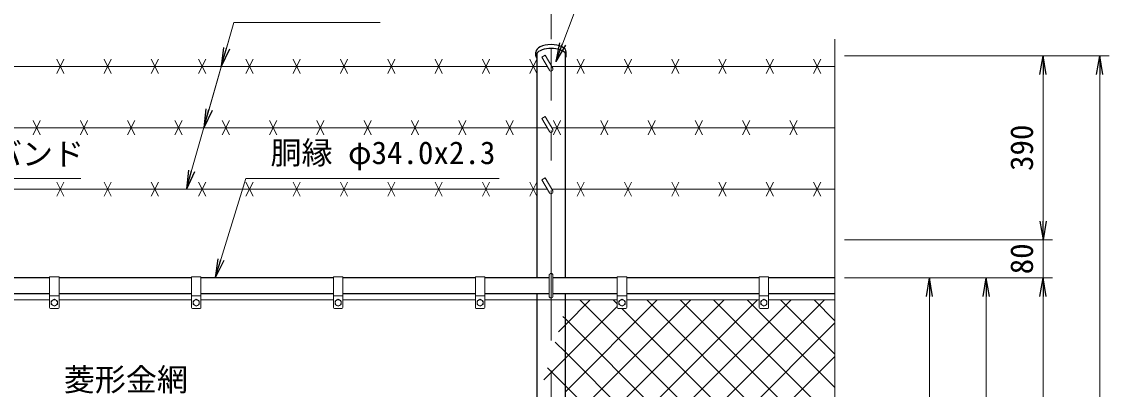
# Model space of a CAD drawing. Units: millimetres, scale not verified. Extents: x -4200 to 4200, y -2970 to 2970.
# Drawn here: x -2704 to -405, y 1024 to 1802 of the extents above; entities that cross this region are included whole.
import ezdxf
from ezdxf.enums import TextEntityAlignment as Align

# ---------------------------------------------------------------- set-up
doc = ezdxf.new("R2010")
doc.units = ezdxf.units.MM
doc.header["$LTSCALE"] = 10
doc.linetypes.add('USER1', pattern=[50.8, 31.75, -6.35, 6.35, -6.35])
for name, color, linetype, lineweight in [('0-0_D-STR1', 1, 'Continuous', 25), ('0-1_D-STR3', 3, 'Continuous', 13), ('0-2_D-BMK', 2, 'USER1', 13), ('0-3_D-STR2', 7, 'Continuous', 13), ('0-4_D-STR-DIM', 7, 'Continuous', 13), ('0-A_D-STR-TXT', 7, 'Continuous', 13)]:
    doc.layers.add(name, color=color, linetype=linetype, lineweight=lineweight)
doc.layers.add('0-5_0', color=7, linetype='Continuous')
doc.styles.add('ＭＳ ゴシック', font='')
doc.styles.get('ＭＳ ゴシック').set_extended_font_data('MS Gothic')

# ---------------------------------------------------------------- blocks, each defined once
blk = doc.blocks.new('_Open')
at = {"layer": '0-5_0'}
blk.add_line((-10, 1.667), (0, 0), dxfattribs=at)
blk.add_lwpolyline([(-10, -1.667), (0, 0), (-10, 0)], dxfattribs=at)

msp = doc.modelspace()

# ---------------------------------------------------------------- linework, layer by layer
at = {"layer": '0-0_D-STR1'}
for p, q in [((-1616.75, 1729.94), (-1616.75, 1737.9)), ((-1614.9, 1735.25), (-1614.9, 1260.23)), ((-1554.4, 1260.23), (-1554.4, 1735.25)), ((-1552.55, 1729.94), (-1552.55, 1737.9)), ((-2644.65, 1260.23), (-2924.65, 1260.23)), ((-2344.65, 1260.23), (-2624.65, 1260.23)), ((-2044.65, 1260.23), (-2324.65, 1260.23)), ((-1744.65, 1260.23), (-2024.65, 1260.23)), ((-1588.65, 1260.23), (-1724.65, 1260.23)), ((-1444.65, 1260.23), (-1580.65, 1260.23)), ((-1144.65, 1260.23), (-1424.65, 1260.23)), ((-984.65, 1260.23), (-1124.65, 1260.23)), ((-2644.65, 1226.23), (-2924.65, 1226.23)), ((-2344.65, 1226.23), (-2624.65, 1226.23)), ((-2044.65, 1226.23), (-2324.65, 1226.23)), ((-1744.65, 1226.23), (-2024.65, 1226.23)), ((-1588.65, 1226.23), (-1724.65, 1226.23)), ((-1614.9, 1226.23), (-1614.9, -475.77)), ((-1444.65, 1226.23), (-1580.65, 1226.23)), ((-1554.4, -475.77), (-1554.4, 1226.23)), ((-1144.65, 1226.23), (-1424.65, 1226.23)), ((-984.65, 1226.23), (-1124.65, 1226.23))]:
    msp.add_line(p, q, dxfattribs=at)
for centre, start_param, end_param in [((-1584.65, 1737.9), 3.1415927, 6.2831853), ((-1584.65, 1729.94), 2.8004339, 6.6243441)]:
    msp.add_ellipse(centre, major_axis=(-32.1, 0), ratio=0.494803, start_param=start_param, end_param=end_param, dxfattribs=at)
at = {"layer": '0-1_D-STR3'}
for p, q in [((-1604.05, 1727.35), (-1597.12, 1731.35)), ((-1604.05, 1727.35), (-1588.12, 1699.76)), ((-1597.12, 1731.35), (-1581.19, 1703.76)), ((-1592.74, 1707.76), (-3383.5, 1707.76)), ((-2629.65, 1692.76), (-2614.65, 1722.76)), ((-2629.65, 1722.76), (-2614.65, 1692.76)), ((-2529.65, 1692.76), (-2514.65, 1722.76)), ((-2529.65, 1722.76), (-2514.65, 1692.76)), ((-2429.65, 1692.76), (-2414.65, 1722.76)), ((-2429.65, 1722.76), (-2414.65, 1692.76)), ((-2329.65, 1692.76), (-2314.65, 1722.76)), ((-2329.65, 1722.76), (-2314.65, 1692.76)), ((-2229.65, 1692.76), (-2214.65, 1722.76)), ((-2229.65, 1722.76), (-2214.65, 1692.76)), ((-2129.65, 1692.76), (-2114.65, 1722.76)), ((-2129.65, 1722.76), (-2114.65, 1692.76)), ((-2029.65, 1692.76), (-2014.65, 1722.76)), ((-2029.65, 1722.76), (-2014.65, 1692.76)), ((-1929.65, 1692.76), (-1914.65, 1722.76)), ((-1929.65, 1722.76), (-1914.65, 1692.76)), ((-1829.65, 1692.76), (-1814.65, 1722.76)), ((-1829.65, 1722.76), (-1814.65, 1692.76)), ((-1729.65, 1692.76), (-1714.65, 1722.76)), ((-1729.65, 1722.76), (-1714.65, 1692.76)), ((-1629.65, 1692.76), (-1614.65, 1722.76)), ((-1629.65, 1722.76), (-1614.65, 1692.76)), ((-984.65, 1707.76), (-1583.5, 1707.76)), ((-1529.65, 1692.76), (-1514.65, 1722.76)), ((-1529.65, 1722.76), (-1514.65, 1692.76)), ((-1429.65, 1692.76), (-1414.65, 1722.76)), ((-1429.65, 1722.76), (-1414.65, 1692.76)), ((-1329.65, 1692.76), (-1314.65, 1722.76)), ((-1329.65, 1722.76), (-1314.65, 1692.76)), ((-1229.65, 1692.76), (-1214.65, 1722.76)), ((-1229.65, 1722.76), (-1214.65, 1692.76)), ((-1129.65, 1692.76), (-1114.65, 1722.76)), ((-1129.65, 1722.76), (-1114.65, 1692.76)), ((-1029.65, 1692.76), (-1014.65, 1722.76)), ((-1029.65, 1722.76), (-1014.65, 1692.76)), ((-2679.65, 1562.86), (-2664.65, 1592.86)), ((-2679.65, 1592.86), (-2664.65, 1562.86)), ((-2579.65, 1562.86), (-2564.65, 1592.86)), ((-2579.65, 1592.86), (-2564.65, 1562.86)), ((-2479.65, 1562.86), (-2464.65, 1592.86)), ((-2479.65, 1592.86), (-2464.65, 1562.86)), ((-2379.65, 1562.86), (-2364.65, 1592.86)), ((-2379.65, 1592.86), (-2364.65, 1562.86)), ((-2279.65, 1562.86), (-2264.65, 1592.86)), ((-2279.65, 1592.86), (-2264.65, 1562.86)), ((-2179.65, 1562.86), (-2164.65, 1592.86)), ((-2179.65, 1592.86), (-2164.65, 1562.86)), ((-2079.65, 1562.86), (-2064.65, 1592.86)), ((-2079.65, 1592.86), (-2064.65, 1562.86)), ((-1979.65, 1562.86), (-1964.65, 1592.86)), ((-1979.65, 1592.86), (-1964.65, 1562.86)), ((-1879.65, 1562.86), (-1864.65, 1592.86)), ((-1879.65, 1592.86), (-1864.65, 1562.86)), ((-1779.65, 1562.86), (-1764.65, 1592.86)), ((-1779.65, 1592.86), (-1764.65, 1562.86)), ((-1679.65, 1562.86), (-1664.65, 1592.86)), ((-1679.65, 1592.86), (-1664.65, 1562.86)), ((-1604.05, 1597.45), (-1597.12, 1601.45)), ((-1604.05, 1597.45), (-1588.12, 1569.86)), ((-1597.12, 1601.45), (-1581.19, 1573.86)), ((-1579.65, 1562.86), (-1564.65, 1592.86)), ((-1579.65, 1592.86), (-1564.65, 1562.86)), ((-1479.65, 1562.86), (-1464.65, 1592.86)), ((-1479.65, 1592.86), (-1464.65, 1562.86)), ((-1379.65, 1562.86), (-1364.65, 1592.86)), ((-1379.65, 1592.86), (-1364.65, 1562.86)), ((-1279.65, 1562.86), (-1264.65, 1592.86)), ((-1279.65, 1592.86), (-1264.65, 1562.86)), ((-1179.65, 1562.86), (-1164.65, 1592.86)), ((-1179.65, 1592.86), (-1164.65, 1562.86)), ((-1079.65, 1562.86), (-1064.65, 1592.86)), ((-1079.65, 1592.86), (-1064.65, 1562.86)), ((-1592.74, 1577.86), (-3383.5, 1577.86)), ((-984.65, 1577.86), (-1583.5, 1577.86)), ((-1604.05, 1467.54), (-1597.12, 1471.54)), ((-1597.12, 1471.54), (-1581.19, 1443.95)), ((-2629.65, 1432.95), (-2614.65, 1462.95)), ((-2629.65, 1462.95), (-2614.65, 1432.95)), ((-2529.65, 1432.95), (-2514.65, 1462.95)), ((-2529.65, 1462.95), (-2514.65, 1432.95)), ((-2429.65, 1432.95), (-2414.65, 1462.95)), ((-2429.65, 1462.95), (-2414.65, 1432.95)), ((-2329.65, 1432.95), (-2314.65, 1462.95)), ((-2329.65, 1462.95), (-2314.65, 1432.95)), ((-2229.65, 1432.95), (-2214.65, 1462.95)), ((-2229.65, 1462.95), (-2214.65, 1432.95)), ((-2129.65, 1432.95), (-2114.65, 1462.95)), ((-2129.65, 1462.95), (-2114.65, 1432.95)), ((-2029.65, 1432.95), (-2014.65, 1462.95)), ((-2029.65, 1462.95), (-2014.65, 1432.95)), ((-1929.65, 1432.95), (-1914.65, 1462.95)), ((-1929.65, 1462.95), (-1914.65, 1432.95)), ((-1829.65, 1432.95), (-1814.65, 1462.95)), ((-1829.65, 1462.95), (-1814.65, 1432.95)), ((-1729.65, 1432.95), (-1714.65, 1462.95)), ((-1729.65, 1462.95), (-1714.65, 1432.95)), ((-1629.65, 1432.95), (-1614.65, 1462.95)), ((-1629.65, 1462.95), (-1614.65, 1432.95)), ((-1604.05, 1467.54), (-1588.12, 1439.95)), ((-1529.65, 1432.95), (-1514.65, 1462.95)), ((-1529.65, 1462.95), (-1514.65, 1432.95)), ((-1429.65, 1432.95), (-1414.65, 1462.95)), ((-1429.65, 1462.95), (-1414.65, 1432.95)), ((-1329.65, 1432.95), (-1314.65, 1462.95)), ((-1329.65, 1462.95), (-1314.65, 1432.95)), ((-1229.65, 1432.95), (-1214.65, 1462.95)), ((-1229.65, 1462.95), (-1214.65, 1432.95)), ((-1129.65, 1432.95), (-1114.65, 1462.95)), ((-1129.65, 1462.95), (-1114.65, 1432.95)), ((-1029.65, 1432.95), (-1014.65, 1462.95)), ((-1029.65, 1462.95), (-1014.65, 1432.95)), ((-1592.74, 1447.95), (-3383.5, 1447.95)), ((-984.65, 1447.95), (-1583.5, 1447.95)), ((-1588.65, 1221.23), (-1588.65, 1265.23)), ((-1580.65, 1221.23), (-1580.65, 1265.23)), ((-2644.65, 1262.23), (-2644.65, 1197.23)), ((-2624.65, 1262.23), (-2644.65, 1262.23)), ((-2624.65, 1262.23), (-2624.65, 1197.23)), ((-2344.65, 1262.23), (-2344.65, 1197.23)), ((-2324.65, 1262.23), (-2344.65, 1262.23)), ((-2324.65, 1262.23), (-2324.65, 1197.23)), ((-2044.65, 1262.23), (-2044.65, 1197.23)), ((-2024.65, 1262.23), (-2044.65, 1262.23)), ((-2024.65, 1262.23), (-2024.65, 1197.23)), ((-1744.65, 1262.23), (-1744.65, 1197.23)), ((-1724.65, 1262.23), (-1744.65, 1262.23)), ((-1724.65, 1262.23), (-1724.65, 1197.23)), ((-1444.65, 1262.23), (-1444.65, 1197.23)), ((-1424.65, 1262.23), (-1444.65, 1262.23)), ((-1424.65, 1262.23), (-1424.65, 1197.23)), ((-1144.65, 1262.23), (-1144.65, 1197.23)), ((-1124.65, 1262.23), (-1144.65, 1262.23)), ((-1124.65, 1262.23), (-1124.65, 1197.23)), ((-2624.65, 1222.23), (-2644.65, 1222.23)), ((-2324.65, 1222.23), (-2344.65, 1222.23)), ((-2024.65, 1222.23), (-2044.65, 1222.23)), ((-1724.65, 1222.23), (-1744.65, 1222.23)), ((-1424.65, 1222.23), (-1444.65, 1222.23)), ((-1124.65, 1222.23), (-1144.65, 1222.23)), ((-2924.65, 1213.23), (-2644.65, 1213.23)), ((-2641.15, 1210.97), (-2634.65, 1214.73)), ((-2641.15, 1210.97), (-2641.15, 1203.48)), ((-2634.65, 1214.73), (-2628.15, 1210.97)), ((-2628.15, 1210.97), (-2628.15, 1203.48)), ((-2624.65, 1213.23), (-2344.65, 1213.23)), ((-2341.15, 1210.97), (-2334.65, 1214.73)), ((-2341.15, 1210.97), (-2341.15, 1203.48)), ((-2334.65, 1214.73), (-2328.15, 1210.97)), ((-2328.15, 1210.97), (-2328.15, 1203.48)), ((-2324.65, 1213.23), (-2044.65, 1213.23)), ((-2041.15, 1210.97), (-2034.65, 1214.73)), ((-2041.15, 1210.97), (-2041.15, 1203.48)), ((-2034.65, 1214.73), (-2028.15, 1210.97)), ((-2028.15, 1210.97), (-2028.15, 1203.48)), ((-2024.65, 1213.23), (-1744.65, 1213.23)), ((-1741.15, 1210.97), (-1734.65, 1214.73)), ((-1741.15, 1210.97), (-1741.15, 1203.48)), ((-1734.65, 1214.73), (-1728.15, 1210.97)), ((-1728.15, 1210.97), (-1728.15, 1203.48)), ((-1724.65, 1213.23), (-1444.65, 1213.23)), ((-1441.15, 1210.97), (-1434.65, 1214.73)), ((-1441.15, 1210.97), (-1441.15, 1203.48)), ((-1434.65, 1214.73), (-1428.15, 1210.97)), ((-1428.15, 1210.97), (-1428.15, 1203.48)), ((-1424.65, 1213.23), (-1144.65, 1213.23)), ((-1141.15, 1210.97), (-1134.65, 1214.73)), ((-1141.15, 1210.97), (-1141.15, 1203.48)), ((-1134.65, 1214.73), (-1128.15, 1210.97)), ((-1128.15, 1210.97), (-1128.15, 1203.48)), ((-1124.65, 1213.23), (-984.65, 1213.23)), ((-2626.65, 1195.23), (-2642.65, 1195.23)), ((-2326.65, 1195.23), (-2342.65, 1195.23)), ((-2026.65, 1195.23), (-2042.65, 1195.23)), ((-1726.65, 1195.23), (-1742.65, 1195.23)), ((-1426.65, 1195.23), (-1442.65, 1195.23)), ((-1126.65, 1195.23), (-1142.65, 1195.23))]:
    msp.add_line(p, q, dxfattribs=at)
for points in [[(-2641.15, 1203.48), (-2634.65, 1199.73), (-2628.15, 1203.48)], [(-2341.15, 1203.48), (-2334.65, 1199.73), (-2328.15, 1203.48)], [(-2041.15, 1203.48), (-2034.65, 1199.73), (-2028.15, 1203.48)], [(-1741.15, 1203.48), (-1734.65, 1199.73), (-1728.15, 1203.48)], [(-1441.15, 1203.48), (-1434.65, 1199.73), (-1428.15, 1203.48)], [(-1141.15, 1203.48), (-1134.65, 1199.73), (-1128.15, 1203.48)]]:
    msp.add_lwpolyline(points, dxfattribs=at)
for centre in [(-2634.65, 1207.23), (-2334.65, 1207.23), (-2034.65, 1207.23), (-1734.65, 1207.23), (-1434.65, 1207.23), (-1134.65, 1207.23)]:
    msp.add_circle(centre, 6.49, dxfattribs=at)
for centre, radius, start, end in [((-1584.65, 1701.76), 4, 210, 30), ((-1584.65, 1571.86), 4, 210, 30), ((-1584.65, 1441.95), 4, 210, 30), ((-1584.65, 1265.23), 4, 0, 180), ((-1584.65, 1221.23), 4, 180, 0), ((-2642.65, 1197.23), 2, 180, 270), ((-2626.65, 1197.23), 2, 270, 0), ((-2342.65, 1197.23), 2, 180, 270), ((-2326.65, 1197.23), 2, 270, 0), ((-2042.65, 1197.23), 2, 180, 270), ((-2026.65, 1197.23), 2, 270, 0), ((-1742.65, 1197.23), 2, 180, 270), ((-1726.65, 1197.23), 2, 270, 0), ((-1442.65, 1197.23), 2, 180, 270), ((-1426.65, 1197.23), 2, 270, 0), ((-1142.65, 1197.23), 2, 180, 270), ((-1126.65, 1197.23), 2, 270, 0)]:
    msp.add_arc(centre, radius, start, end, dxfattribs=at)
at = {"layer": '0-2_D-BMK'}
msp.add_line((-1584.65, -904.77), (-1584.65, 1745.23), dxfattribs=at)
at = {"layer": '0-3_D-STR2'}
for p, q in [((-1554.4, 1019), (-1360.18, 1213.23)), ((-1554.4, 948.29), (-1289.47, 1213.23)), ((-1554.4, 877.58), (-1218.76, 1213.23)), ((-1444.65, 1204.85), (-1453.03, 1213.23)), ((-984.65, 815.56), (-1382.32, 1213.23)), ((-984.65, 886.27), (-1311.61, 1213.23)), ((-984.65, 956.98), (-1240.9, 1213.23)), ((-984.65, 1027.69), (-1170.19, 1213.23)), ((-984.65, 1098.4), (-1099.48, 1213.23)), ((-984.65, 1169.11), (-1028.77, 1213.23)), ((-1554.4, 1173.18), (-1559.4, 1178.17)), ((-1057.45, 676.23), (-1554.4, 1173.18)), ((-984.65, 744.85), (-1435.03, 1195.23)), ((-1472.92, 676.23), (-984.65, 1164.49)), ((-1554.4, 1102.47), (-1575.78, 1123.84)), ((-1128.17, 676.23), (-1554.4, 1102.47)), ((-1402.21, 676.23), (-984.65, 1093.78))]:
    msp.add_line(p, q, dxfattribs=at)
for points in [[(-1782.95, 436.91), (-1614.9, 604.95), (-1584.65, 635.2), (-1554.4, 665.45), (-1543.63, 676.23), (-1006.63, 1213.23)], [(-1721.88, 639.4), (-1685.05, 676.23), (-1614.9, 746.37), (-1584.65, 776.62), (-1554.4, 806.87), (-1148.05, 1213.23)], [(-1599.75, 1044.37), (-1584.65, 1059.47), (-1554.4, 1089.72), (-1444.65, 1199.47)], [(-1594.79, 695.78), (-1584.65, 705.91), (-1554.4, 736.16), (-1077.34, 1213.23)], [(-1569.22, 1145.61), (-1554.4, 1160.43), (-1501.6, 1213.23)], [(-984.65, 674.14), (-986.74, 676.23), (-1523.74, 1213.23)], [(-984.65, 462), (-1198.88, 676.23), (-1554.4, 1031.75), (-1584.65, 1062), (-1592.17, 1069.52)]]:
    msp.add_lwpolyline(points, dxfattribs=at)
at = {"layer": '0-4_D-STR-DIM'}
for p, q in [((-1584.65, 1765.23), (-1584.65, 2040.23)), ((-1584.65, 1765.23), (-1584.65, 2040.23)), ((-984.65, 1765.23), (-984.65, 400.88)), ((-964.65, 1730.23), (-404.65, 1730.23)), ((-964.65, 1730.23), (-524.65, 1730.23)), ((-544.65, 1380.23), (-544.65, 1690.23)), ((-424.65, 1690.23), (-424.65, -499.77)), ((-544.65, 1380.23), (-544.65, 1420.23)), ((-964.65, 1340.23), (-524.65, 1340.23)), ((-964.65, 1340.23), (-524.65, 1340.23)), ((-544.65, 1340.23), (-544.65, 1260.23)), ((-964.65, 1260.23), (-644.65, 1260.23)), ((-964.65, 1260.23), (-524.65, 1260.23)), ((-964.65, 1260.23), (-764.65, 1260.23)), ((-964.65, 1260.23), (-524.65, 1260.23)), ((-784.65, 710.23), (-784.65, 1220.23)), ((-664.65, 1220.23), (-664.65, -469.77)), ((-544.65, -499.77), (-544.65, 1220.23)), ((-544.65, 1220.23), (-544.65, 1180.23))]:
    msp.add_line(p, q, dxfattribs=at)
at = {"layer": '0-A_D-STR-TXT'}
for q in [(-2318.13, 1579.78), (-2281.28, 1709.69)]:
    msp.add_line((-2255.41, 1800.9), q, dxfattribs=at)
for points in [[(-989.26, 1853.23), (-1523.94, 1853.23), (-1573.97, 1719.67)], [(-1945.86, 1800.9), (-2255.41, 1800.9), (-2354.98, 1449.88)], [(-2578.41, 1470.2), (-2880.86, 1470.2), (-2934.15, 1264.16)], [(-1694.18, 1470.2), (-2230.13, 1470.2), (-2294.06, 1262.14)]]:
    msp.add_lwpolyline(points, dxfattribs=at)

# ---------------------------------------------------------------- block references
at = {"layer": '0-4_D-STR-DIM', "xscale": 4, "yscale": 4}
for p, rotation in [((-544.65, 1730.23), 90), ((-424.65, 1730.23), 90), ((-544.65, 1340.23), 270), ((-544.65, 1340.23), 270), ((-784.65, 1260.23), 90), ((-664.65, 1260.23), 90), ((-544.65, 1260.23), 90), ((-544.65, 1260.23), 90)]:
    msp.add_blockref('_Open', p, dxfattribs=dict(at, rotation=rotation))
at = {"layer": '0-A_D-STR-TXT', "xscale": 4, "yscale": 4}
for p, rotation in [((-2281.83, 1707.76), 254.16392), ((-1574.67, 1717.8), 249.46512), ((-2318.68, 1577.86), 254.16392), ((-2355.53, 1447.95), 254.16392), ((-2294.65, 1260.23), 252.91879)]:
    msp.add_blockref('_Open', p, dxfattribs=dict(at, rotation=rotation))

# ---------------------------------------------------------------- texts
at = {"layer": '0-4_D-STR-DIM', "style": 'ＭＳ ゴシック'}
for s, p in [('390', (-551.4, 1486.35)), ('80', (-551.4, 1267.6))]:
    msp.add_text(s, height=48.09, rotation=90, dxfattribs=at).set_placement(p, align=Align.BOTTOM_LEFT)
at = {"layer": '0-A_D-STR-TXT', "style": 'ＭＳ ゴシック'}
for s, p in [('吊バンド', (-2834.25, 1484.05)), ('胴縁 φ34.0x2.3', (-2177.68, 1486.47)), ('菱形金網', (-2614.6, 1006.12))]:
    msp.add_text(s, height=48.09, dxfattribs=at).set_placement(p, align=Align.BOTTOM_LEFT)

doc.saveas('drawing.dxf')
